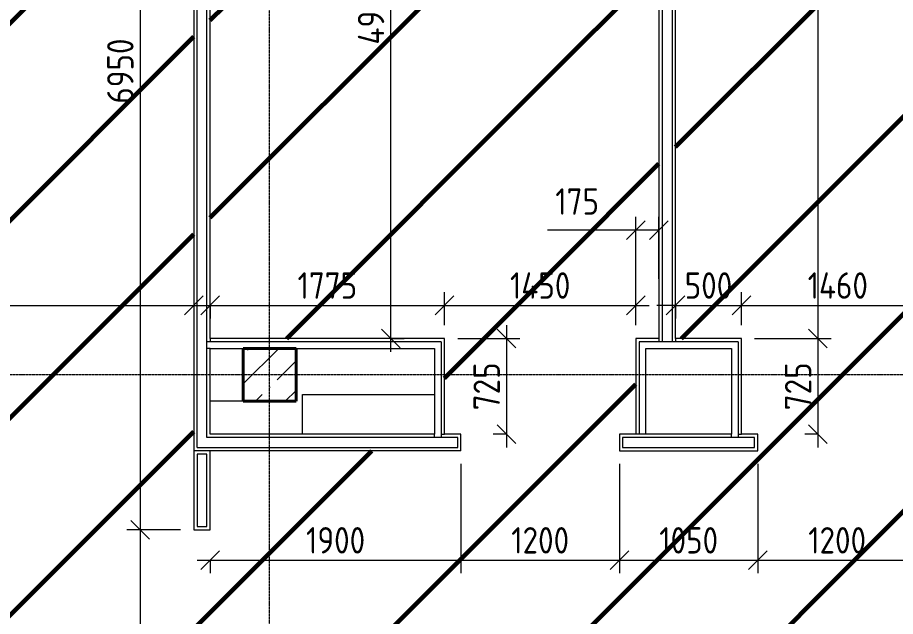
# Model space of a CAD drawing. Header units: millimetres. Extents: x -56773 to 323062, y -262288 to 76460.
# Drawn here: x -5100 to 1551, y -96374 to -91839 of the extents above; entities that cross this region are included whole.
import ezdxf

# ---------------------------------------------------------------- set-up
doc = ezdxf.new("R2010")
doc.units = ezdxf.units.MM
doc.linetypes.add('ADSK_Линия сетки', pattern=[25, 20, -2.5, 0, -2.5])
for name, color, linetype, lineweight in [('1.1)Стяжка керамзит  2 этаж', 5, 'Continuous', 60), ('Несущие колонны', 7, 'Continuous', 18), ('Оси', 7, 'Continuous', 9), ('Перекрытие', 7, 'Continuous', 18), ('Размеры', 7, 'Continuous', 9), ('Стены внутренние', 7, 'Continuous', 18), ('Стены штриховка', 7, 'Continuous', 9)]:
    doc.layers.add(name, color=color, linetype=linetype, lineweight=lineweight)
doc.styles.add('GOST Common_3', font='', dxfattribs={"width": 0.9, "height": 200})
doc.styles.get('GOST Common_3').set_extended_font_data('GOST Common')
doc.dimstyles.new('ADSK_Основной_2_0', dxfattribs={"dimscale": 304.8, "dimtxt": 201.142999, "dimasz": 0.463911, "dimexe": 0.328084, "dimexo": 0.328084, "dimgap": 0.164042, "dimtad": 1, "dimdec": 3, "dimrnd": 0.001, "dimdsep": 46, "dimtxsty": 'GOST Common_3', "dimblk1": 'OBLIQUE', "dimblk2": 'OBLIQUE', "dimsah": 1, "dimcen": 0.09, "dimdle": 0.328084, "dimazin": 2, "dimtfac": 1, "dimtdec": 4, "dimtix": 1, "dimtmove": 0, "dimatfit": 3, "dimfxl": 1, "dimtvp": 1, "dimtolj": 1, "dimtzin": 0, "dimlwd": 20, "dimlwe": 20, "dimarcsym": 2})
doc.dimstyles.new('ADSK_Основной_2_0_2', dxfattribs={"dimscale": 304.8, "dimtxt": 201.142999, "dimasz": 0.463911, "dimexe": 0.328084, "dimexo": 0.328084, "dimgap": 0.164042, "dimtad": 1, "dimdec": 3, "dimrnd": 0.001, "dimdsep": 46, "dimtxsty": 'GOST Common_3', "dimblk1": 'OBLIQUE', "dimblk2": 'OBLIQUE', "dimsah": 1, "dimcen": 0.09, "dimdle": 0.328084, "dimazin": 2, "dimtfac": 1, "dimtdec": 4, "dimtix": 1, "dimtmove": 0, "dimatfit": 3, "dimfxl": 1, "dimtvp": 1, "dimtolj": 1, "dimtzin": 0, "dimlwd": 20, "dimlwe": 20, "dimarcsym": 2})

# ---------------------------------------------------------------- blocks, each defined once
blk = doc.blocks.new('ADSK_КолоннаЖБ_Прямоугольная - 400x400 мм-1807143-Кладочный план 2-го этаж')
at = {"layer": 'Несущие колонны', "lineweight": 40}
for p, q in [((-200, 200), (200, 200)), ((-200, -200), (-200, 200)), ((200, 200), (200, -200)), ((200, -200), (-200, -200))]:
    blk.add_line(p, q, dxfattribs=at)
blk = doc.blocks.new('_Oblique')
at = {"color": 0, "linetype": 'ByBlock', "lineweight": -2}
blk.add_line((-0.5, -0.5), (0.5, 0.5), dxfattribs=at)
blk = doc.blocks.new('*D4820')
at = {"layer": 'Defpoints', "color": 0, "transparency": 16777216}
for p in [(-4071.5, -88769.1), (-4171.5, -95719.1), (-3765.6, -95719.1)]:
    blk.add_point(p, dxfattribs=at)
at = {"layer": 'Размеры', "color": 0, "lineweight": 20, "transparency": 16777216}
for p, q in [((-4171.5, -88669.1), (-4171.5, -95819.1)), ((-4171.5, -88769.1), (-4271.5, -88769.1)), ((-3865.6, -95719.1), (-4271.5, -95719.1))]:
    blk.add_line(p, q, dxfattribs=at)
at = {"layer": 'Размеры', "color": 0, "lineweight": 20, "transparency": 16777216, "xscale": 141.4, "yscale": 141.4, "zscale": 141.4}
for p, rotation in [((-4171.5, -88769.1), 90), ((-4171.5, -95719.1), 270)]:
    blk.add_blockref('_Oblique', p, dxfattribs=dict(at, rotation=rotation))
at = {"layer": 'Размеры', "color": 0, "lineweight": 9, "transparency": 16777216, "insert": (-4321.5, -92244.1), "char_height": 200, "width": 605.475, "attachment_point": 5, "rotation": 90, "style": 'GOST Common_3'}
blk.add_mtext('\\A1;6950', dxfattribs=at)
blk = doc.blocks.new('*D4821')
at = {"layer": 'Defpoints', "color": 0, "transparency": 16777216}
for p in [(-3765.6, -95719.1), (-4171.5, -97769.1), (-3765.6, -97769.1)]:
    blk.add_point(p, dxfattribs=at)
at = {"layer": 'Размеры', "color": 0, "lineweight": 20, "transparency": 16777216}
for p, q in [((-4171.5, -95619.1), (-4171.5, -97869.1)), ((-3865.6, -95719.1), (-4271.5, -95719.1)), ((-3865.6, -97769.1), (-4271.5, -97769.1))]:
    blk.add_line(p, q, dxfattribs=at)
at = {"layer": 'Размеры', "color": 0, "lineweight": 20, "transparency": 16777216, "xscale": 141.4, "yscale": 141.4, "zscale": 141.4}
for p, rotation in [((-4171.5, -95719.1), 90), ((-4171.5, -97769.1), 270)]:
    blk.add_blockref('_Oblique', p, dxfattribs=dict(at, rotation=rotation))
at = {"layer": 'Размеры', "color": 0, "lineweight": 9, "transparency": 16777216, "insert": (-4321.5, -96744.1), "char_height": 200, "width": 605.475, "attachment_point": 5, "rotation": 90, "style": 'GOST Common_3'}
blk.add_mtext('\\A1;2050', dxfattribs=at)
blk = doc.blocks.new('*D4704')
at = {"layer": 'Defpoints', "color": 0, "transparency": 16777216}
for p in [(-3765.6, -93918.1), (-3765.6, -94018.1), (-8665.6, -94269.1)]:
    blk.add_point(p, dxfattribs=at)
at = {"layer": 'Размеры', "color": 0, "lineweight": 20, "transparency": 16777216}
for p, q in [((-8665.6, -94169.1), (-8665.6, -93918.1)), ((-8765.6, -94018.1), (-3665.6, -94018.1)), ((-3765.6, -94018.1), (-3765.6, -94118.1))]:
    blk.add_line(p, q, dxfattribs=at)
at = {"layer": 'Размеры', "color": 0, "lineweight": 20, "transparency": 16777216, "xscale": 141.4, "yscale": 141.4, "zscale": 141.4, "rotation": 180}
blk.add_blockref('_Oblique', (-8665.6, -94018.1), dxfattribs=at)
at = {"layer": 'Размеры', "color": 0, "lineweight": 20, "transparency": 16777216, "xscale": 141.4, "yscale": 141.4, "zscale": 141.4}
blk.add_blockref('_Oblique', (-3765.6, -94018.1), dxfattribs=at)
at = {"layer": 'Размеры', "color": 0, "lineweight": 9, "transparency": 16777216, "insert": (-6215.6, -93868.1), "char_height": 200, "width": 625.93, "attachment_point": 5, "style": 'GOST Common_3'}
blk.add_mtext('\\A1;4900', dxfattribs=at)
blk = doc.blocks.new('*D4713')
at = {"layer": 'Defpoints', "color": 0, "transparency": 16777216}
for p in [(-2915.6, -89319.1), (-2272.1, -89319.1), (-2372.1, -94269.1)]:
    blk.add_point(p, dxfattribs=at)
at = {"layer": 'Размеры', "color": 0, "lineweight": 20, "transparency": 16777216}
for p, q in [((-2272.1, -94369.1), (-2272.1, -89219.1)), ((-2815.6, -89319.1), (-2172.1, -89319.1)), ((-2272.1, -94269.1), (-2172.1, -94269.1))]:
    blk.add_line(p, q, dxfattribs=at)
at = {"layer": 'Размеры', "color": 0, "lineweight": 20, "transparency": 16777216, "xscale": 141.4, "yscale": 141.4, "zscale": 141.4}
for p, rotation in [((-2272.1, -89319.1), 90), ((-2272.1, -94269.1), 270)]:
    blk.add_blockref('_Oblique', p, dxfattribs=dict(at, rotation=rotation))
at = {"layer": 'Размеры', "color": 0, "lineweight": 9, "transparency": 16777216, "insert": (-2422.1, -91794.1), "char_height": 200, "width": 625.93, "attachment_point": 5, "rotation": 90, "style": 'GOST Common_3'}
blk.add_mtext('\\A1;4950', dxfattribs=at)
blk = doc.blocks.new('*D4760')
at = {"layer": 'Defpoints', "color": 0, "transparency": 16777216}
for p in [(-3640.6, -93918.1), (-1865.6, -94018.1), (-1865.6, -94269.1)]:
    blk.add_point(p, dxfattribs=at)
at = {"layer": 'Размеры', "color": 0, "lineweight": 20, "transparency": 16777216}
for p, q in [((-1865.6, -94169.1), (-1865.6, -93918.1)), ((-3740.6, -94018.1), (-1765.6, -94018.1)), ((-3640.6, -94018.1), (-3640.6, -94118.1))]:
    blk.add_line(p, q, dxfattribs=at)
at = {"layer": 'Размеры', "color": 0, "lineweight": 20, "transparency": 16777216, "xscale": 141.4, "yscale": 141.4, "zscale": 141.4, "rotation": 180}
blk.add_blockref('_Oblique', (-3640.6, -94018.1), dxfattribs=at)
at = {"layer": 'Размеры', "color": 0, "lineweight": 20, "transparency": 16777216, "xscale": 141.4, "yscale": 141.4, "zscale": 141.4}
blk.add_blockref('_Oblique', (-1865.6, -94018.1), dxfattribs=at)
at = {"layer": 'Размеры', "color": 0, "lineweight": 9, "transparency": 16777216, "insert": (-2753.1, -93868.1), "char_height": 200, "width": 560.473, "attachment_point": 5, "style": 'GOST Common_3'}
blk.add_mtext('\\A1;1775', dxfattribs=at)
blk = doc.blocks.new('*D4761')
at = {"layer": 'Defpoints', "color": 0, "transparency": 16777216}
for p in [(-415.6, -94018.1), (-1865.6, -94269.1), (-415.6, -94269.1)]:
    blk.add_point(p, dxfattribs=at)
at = {"layer": 'Размеры', "color": 0, "lineweight": 20, "transparency": 16777216}
for p, q in [((-1865.6, -94169.1), (-1865.6, -93918.1)), ((-415.6, -94169.1), (-415.6, -93918.1)), ((-1965.6, -94018.1), (-315.6, -94018.1))]:
    blk.add_line(p, q, dxfattribs=at)
at = {"layer": 'Размеры', "color": 0, "lineweight": 20, "transparency": 16777216, "xscale": 141.4, "yscale": 141.4, "zscale": 141.4, "rotation": 180}
blk.add_blockref('_Oblique', (-1865.6, -94018.1), dxfattribs=at)
at = {"layer": 'Размеры', "color": 0, "lineweight": 20, "transparency": 16777216, "xscale": 141.4, "yscale": 141.4, "zscale": 141.4}
blk.add_blockref('_Oblique', (-415.6, -94018.1), dxfattribs=at)
at = {"layer": 'Размеры', "color": 0, "lineweight": 9, "transparency": 16777216, "insert": (-1140.6, -93868.1), "char_height": 200, "width": 580.928, "attachment_point": 5, "style": 'GOST Common_3'}
blk.add_mtext('\\A1;1450', dxfattribs=at)
blk = doc.blocks.new('*D4762')
at = {"layer": 'Defpoints', "color": 0, "transparency": 16777216}
for p in [(-240.6, -93448.4), (-240.6, -93918.1), (-415.6, -94269.1)]:
    blk.add_point(p, dxfattribs=at)
at = {"layer": 'Размеры', "color": 0, "lineweight": 20, "transparency": 16777216}
for p, q in [((-415.6, -94169.1), (-415.6, -93348.4)), ((-240.6, -93818.1), (-240.6, -93348.4)), ((-415.6, -93448.4), (-1085.6, -93448.4)), ((-240.6, -93448.4), (-515.6, -93448.4))]:
    blk.add_line(p, q, dxfattribs=at)
at = {"layer": 'Размеры', "color": 0, "lineweight": 20, "transparency": 16777216, "xscale": 141.4, "yscale": 141.4, "zscale": 141.4, "rotation": 180}
blk.add_blockref('_Oblique', (-415.6, -93448.4), dxfattribs=at)
at = {"layer": 'Размеры', "color": 0, "lineweight": 20, "transparency": 16777216, "xscale": 141.4, "yscale": 141.4, "zscale": 141.4}
blk.add_blockref('_Oblique', (-240.6, -93448.4), dxfattribs=at)
at = {"layer": 'Размеры', "color": 0, "lineweight": 9, "transparency": 16777216, "insert": (-1025.9, -93131.7), "char_height": 200, "width": 409.104, "attachment_point": 1, "line_spacing_factor": 1.022761, "style": 'GOST Common_3'}
blk.add_mtext('\\A1;175', dxfattribs=at)
blk = doc.blocks.new('*D4763')
at = {"layer": 'Defpoints', "color": 0, "transparency": 16777216}
for p in [(-1865.6, -94269.1), (-1395.8, -94994.1), (-1295.8, -94994.1)]:
    blk.add_point(p, dxfattribs=at)
at = {"layer": 'Размеры', "color": 0, "lineweight": 20, "transparency": 16777216}
for p, q in [((-1395.8, -94169.1), (-1395.8, -95094.1)), ((-1765.6, -94269.1), (-1295.8, -94269.1)), ((-1395.8, -94994.1), (-1495.8, -94994.1))]:
    blk.add_line(p, q, dxfattribs=at)
at = {"layer": 'Размеры', "color": 0, "lineweight": 20, "transparency": 16777216, "xscale": 141.4, "yscale": 141.4, "zscale": 141.4}
for p, rotation in [((-1395.8, -94269.1), 90), ((-1395.8, -94994.1), 270)]:
    blk.add_blockref('_Oblique', p, dxfattribs=dict(at, rotation=rotation))
at = {"layer": 'Размеры', "color": 0, "lineweight": 9, "transparency": 16777216, "insert": (-1545.8, -94631.6), "char_height": 200, "width": 454.106, "attachment_point": 5, "rotation": 90, "style": 'GOST Common_3'}
blk.add_mtext('\\A1;725', dxfattribs=at)
blk = doc.blocks.new('*D4764')
at = {"layer": 'Defpoints', "color": 0, "transparency": 16777216}
for p in [(1063.7, -88594.1), (384.4, -94269.1), (963.7, -94269.1)]:
    blk.add_point(p, dxfattribs=at)
at = {"layer": 'Размеры', "color": 0, "lineweight": 20, "transparency": 16777216}
for p, q in [((963.7, -88494.1), (963.7, -94369.1)), ((963.7, -88594.1), (863.7, -88594.1)), ((484.4, -94269.1), (1063.7, -94269.1))]:
    blk.add_line(p, q, dxfattribs=at)
at = {"layer": 'Размеры', "color": 0, "lineweight": 20, "transparency": 16777216, "xscale": 141.4, "yscale": 141.4, "zscale": 141.4}
for p, rotation in [((963.7, -88594.1), 90), ((963.7, -94269.1), 270)]:
    blk.add_blockref('_Oblique', p, dxfattribs=dict(at, rotation=rotation))
at = {"layer": 'Размеры', "color": 0, "lineweight": 9, "transparency": 16777216, "insert": (813.7, -91431.6), "char_height": 200, "width": 605.475, "attachment_point": 5, "rotation": 90, "style": 'GOST Common_3'}
blk.add_mtext('\\A1;5675', dxfattribs=at)
blk = doc.blocks.new('*D4765')
at = {"layer": 'Defpoints', "color": 0, "transparency": 16777216}
for p in [(384.4, -94269.1), (963.7, -94994.1), (1063.7, -94994.1)]:
    blk.add_point(p, dxfattribs=at)
at = {"layer": 'Размеры', "color": 0, "lineweight": 20, "transparency": 16777216}
for p, q in [((963.7, -94169.1), (963.7, -95094.1)), ((484.4, -94269.1), (1063.7, -94269.1)), ((963.7, -94994.1), (863.7, -94994.1))]:
    blk.add_line(p, q, dxfattribs=at)
at = {"layer": 'Размеры', "color": 0, "lineweight": 20, "transparency": 16777216, "xscale": 141.4, "yscale": 141.4, "zscale": 141.4}
for p, rotation in [((963.7, -94269.1), 90), ((963.7, -94994.1), 270)]:
    blk.add_blockref('_Oblique', p, dxfattribs=dict(at, rotation=rotation))
at = {"layer": 'Размеры', "color": 0, "lineweight": 9, "transparency": 16777216, "insert": (813.7, -94631.6), "char_height": 200, "width": 454.106, "attachment_point": 5, "rotation": 90, "style": 'GOST Common_3'}
blk.add_mtext('\\A1;725', dxfattribs=at)
blk = doc.blocks.new('*D4766')
at = {"layer": 'Defpoints', "color": 0, "transparency": 16777216}
for p in [(-115.6, -93918.1), (384.4, -94018.1), (384.4, -94269.1)]:
    blk.add_point(p, dxfattribs=at)
at = {"layer": 'Размеры', "color": 0, "lineweight": 20, "transparency": 16777216}
for p, q in [((384.4, -94169.1), (384.4, -93918.1)), ((-115.6, -94018.1), (-257, -94018.1)), ((-115.6, -94018.1), (-115.6, -94118.1)), ((-115.6, -94018.1), (384.4, -94018.1)), ((384.4, -94018.1), (525.8, -94018.1))]:
    blk.add_line(p, q, dxfattribs=at)
at = {"layer": 'Размеры', "color": 0, "lineweight": 20, "transparency": 16777216, "xscale": 141.4, "yscale": 141.4, "zscale": 141.4}
blk.add_blockref('_Oblique', (-115.6, -94018.1), dxfattribs=at)
at = {"layer": 'Размеры', "color": 0, "lineweight": 20, "transparency": 16777216, "xscale": 141.4, "yscale": 141.4, "zscale": 141.4, "rotation": 180}
blk.add_blockref('_Oblique', (384.4, -94018.1), dxfattribs=at)
at = {"layer": 'Размеры', "color": 0, "lineweight": 9, "transparency": 16777216, "insert": (134.4, -93868.1), "char_height": 200, "width": 454.106, "attachment_point": 5, "style": 'GOST Common_3'}
blk.add_mtext('\\A1;500', dxfattribs=at)
blk = doc.blocks.new('*D4767')
at = {"layer": 'Defpoints', "color": 0, "transparency": 16777216}
for p in [(1844.4, -94018.1), (384.4, -94269.1), (1844.4, -94269.1)]:
    blk.add_point(p, dxfattribs=at)
at = {"layer": 'Размеры', "color": 0, "lineweight": 20, "transparency": 16777216}
for p, q in [((384.4, -94169.1), (384.4, -93918.1)), ((1844.4, -94169.1), (1844.4, -93918.1)), ((284.4, -94018.1), (1944.4, -94018.1))]:
    blk.add_line(p, q, dxfattribs=at)
at = {"layer": 'Размеры', "color": 0, "lineweight": 20, "transparency": 16777216, "xscale": 141.4, "yscale": 141.4, "zscale": 141.4, "rotation": 180}
blk.add_blockref('_Oblique', (384.4, -94018.1), dxfattribs=at)
at = {"layer": 'Размеры', "color": 0, "lineweight": 20, "transparency": 16777216, "xscale": 141.4, "yscale": 141.4, "zscale": 141.4}
blk.add_blockref('_Oblique', (1844.4, -94018.1), dxfattribs=at)
at = {"layer": 'Размеры', "color": 0, "lineweight": 9, "transparency": 16777216, "insert": (1114.4, -93868.1), "char_height": 200, "width": 580.928, "attachment_point": 5, "style": 'GOST Common_3'}
blk.add_mtext('\\A1;1460', dxfattribs=at)
blk = doc.blocks.new('*D4775')
at = {"layer": 'Defpoints', "color": 0, "transparency": 16777216}
for p in [(-1740.6, -95119.1), (-3640.6, -95847.8), (-1740.6, -95947.8)]:
    blk.add_point(p, dxfattribs=at)
at = {"layer": 'Размеры', "color": 0, "lineweight": 20, "transparency": 16777216}
for p, q in [((-1740.6, -95219.1), (-1740.6, -96047.8)), ((-3740.6, -95947.8), (-1640.6, -95947.8)), ((-3640.6, -95947.8), (-3640.6, -96047.8))]:
    blk.add_line(p, q, dxfattribs=at)
at = {"layer": 'Размеры', "color": 0, "lineweight": 20, "transparency": 16777216, "xscale": 141.4, "yscale": 141.4, "zscale": 141.4, "rotation": 180}
blk.add_blockref('_Oblique', (-3640.6, -95947.8), dxfattribs=at)
at = {"layer": 'Размеры', "color": 0, "lineweight": 20, "transparency": 16777216, "xscale": 141.4, "yscale": 141.4, "zscale": 141.4}
blk.add_blockref('_Oblique', (-1740.6, -95947.8), dxfattribs=at)
at = {"layer": 'Размеры', "color": 0, "lineweight": 9, "transparency": 16777216, "insert": (-2690.6, -95797.8), "char_height": 200, "width": 560.473, "attachment_point": 5, "style": 'GOST Common_3'}
blk.add_mtext('\\A1;1900', dxfattribs=at)
blk = doc.blocks.new('*D4776')
at = {"layer": 'Defpoints', "color": 0, "transparency": 16777216}
for p in [(-1740.6, -95119.1), (-540.6, -95119.1), (-540.6, -95947.8)]:
    blk.add_point(p, dxfattribs=at)
at = {"layer": 'Размеры', "color": 0, "lineweight": 20, "transparency": 16777216}
for p, q in [((-1740.6, -95219.1), (-1740.6, -96047.8)), ((-540.6, -95219.1), (-540.6, -96047.8)), ((-1840.6, -95947.8), (-440.6, -95947.8))]:
    blk.add_line(p, q, dxfattribs=at)
at = {"layer": 'Размеры', "color": 0, "lineweight": 20, "transparency": 16777216, "xscale": 141.4, "yscale": 141.4, "zscale": 141.4, "rotation": 180}
blk.add_blockref('_Oblique', (-1740.6, -95947.8), dxfattribs=at)
at = {"layer": 'Размеры', "color": 0, "lineweight": 20, "transparency": 16777216, "xscale": 141.4, "yscale": 141.4, "zscale": 141.4}
blk.add_blockref('_Oblique', (-540.6, -95947.8), dxfattribs=at)
at = {"layer": 'Размеры', "color": 0, "lineweight": 9, "transparency": 16777216, "insert": (-1140.6, -95797.8), "char_height": 200, "width": 560.473, "attachment_point": 5, "style": 'GOST Common_3'}
blk.add_mtext('\\A1;1200', dxfattribs=at)
blk = doc.blocks.new('*D4777')
at = {"layer": 'Defpoints', "color": 0, "transparency": 16777216}
for p in [(-540.6, -95119.1), (509.4, -95119.1), (509.4, -95947.8)]:
    blk.add_point(p, dxfattribs=at)
at = {"layer": 'Размеры', "color": 0, "lineweight": 20, "transparency": 16777216}
for p, q in [((-540.6, -95219.1), (-540.6, -96047.8)), ((509.4, -95219.1), (509.4, -96047.8)), ((-640.6, -95947.8), (609.4, -95947.8))]:
    blk.add_line(p, q, dxfattribs=at)
at = {"layer": 'Размеры', "color": 0, "lineweight": 20, "transparency": 16777216, "xscale": 141.4, "yscale": 141.4, "zscale": 141.4, "rotation": 180}
blk.add_blockref('_Oblique', (-540.6, -95947.8), dxfattribs=at)
at = {"layer": 'Размеры', "color": 0, "lineweight": 20, "transparency": 16777216, "xscale": 141.4, "yscale": 141.4, "zscale": 141.4}
blk.add_blockref('_Oblique', (509.4, -95947.8), dxfattribs=at)
at = {"layer": 'Размеры', "color": 0, "lineweight": 9, "transparency": 16777216, "insert": (-15.6, -95797.8), "char_height": 200, "width": 560.473, "attachment_point": 5, "style": 'GOST Common_3'}
blk.add_mtext('\\A1;1050', dxfattribs=at)
blk = doc.blocks.new('*D4778')
at = {"layer": 'Defpoints', "color": 0, "transparency": 16777216}
for p in [(509.4, -95119.1), (1709.4, -95119.1), (1709.4, -95947.8)]:
    blk.add_point(p, dxfattribs=at)
at = {"layer": 'Размеры', "color": 0, "lineweight": 20, "transparency": 16777216}
for p, q in [((509.4, -95219.1), (509.4, -96047.8)), ((1709.4, -95219.1), (1709.4, -96047.8)), ((409.4, -95947.8), (1809.4, -95947.8))]:
    blk.add_line(p, q, dxfattribs=at)
at = {"layer": 'Размеры', "color": 0, "lineweight": 20, "transparency": 16777216, "xscale": 141.4, "yscale": 141.4, "zscale": 141.4, "rotation": 180}
blk.add_blockref('_Oblique', (509.4, -95947.8), dxfattribs=at)
at = {"layer": 'Размеры', "color": 0, "lineweight": 20, "transparency": 16777216, "xscale": 141.4, "yscale": 141.4, "zscale": 141.4}
blk.add_blockref('_Oblique', (1709.4, -95947.8), dxfattribs=at)
at = {"layer": 'Размеры', "color": 0, "lineweight": 9, "transparency": 16777216, "insert": (1109.4, -95797.8), "char_height": 200, "width": 560.473, "attachment_point": 5, "style": 'GOST Common_3'}
blk.add_mtext('\\A1;1200', dxfattribs=at)

msp = doc.modelspace()

# ---------------------------------------------------------------- hatches: boundary and pattern name
at = {"layer": '1.1)Стяжка керамзит  2 этаж', "transparency": 33554687}
h = msp.add_hatch(dxfattribs=at)
h.set_pattern_fill('ANSI31', color=5, scale=333)
h.paths.add_polyline_path([(-3765.6385, -88769.0666), (-4840.6385, -88769.0666), (-4840.6385, -88644.0666), (-4440.6385, -88644.0666), (-4440.6385, -88319.0666), (-3240.6385, -88319.0666), (-3240.6385, -86322.0979), (-6290.6385, -86322.0979), (-6290.6385, -88644.0666), (-6040.6385, -88644.0666), (-6040.6385, -88769.0666), (-9494.6682, -88769.0666), (-9494.6682, -96144.5668), (-1015.0246, -96144.5668), (-1015.0246, -88594.0666), (-2040.6385, -88594.0666), (-2915.6385, -88594.0666), (-2915.6385, -89319.0666), (-3640.6385, -89319.0666), (-3640.6385, -94269.0666), (-1865.6385, -94269.0666), (-1865.6385, -94994.0666), (-1740.6385, -94994.0666), (-1740.6385, -95119.0666), (-3640.6385, -95119.0666), (-3640.6385, -95719.0666), (-3765.6385, -95719.0666)])
h.paths.add_polyline_path([(-8665.6385, -94269.0666), (-8665.6385, -94819.0666), (-9465.6385, -94819.0666), (-9465.6385, -94269.0666)], flags=16)
h.paths.add_polyline_path([(-8690.6385, -94294.0666), (-8690.6385, -94794.0666), (-9440.6385, -94794.0666), (-9440.6385, -94294.0666)], flags=0)
h.paths.add_polyline_path([(-8740.6385, -94344.0666), (-8740.6385, -94744.0666), (-9390.6385, -94744.0666), (-9390.6385, -94344.0666)], flags=0)
h.paths.add_polyline_path([(-8990.6385, -94344.0666), (-8990.6385, -94744.0666), (-9390.6385, -94744.0666), (-9390.6385, -94344.0666)], flags=0)
h = msp.add_hatch(dxfattribs=at)
h.set_pattern_fill('ANSI31', color=5, scale=333)
h.paths.add_polyline_path([(7464.619, -88594.0666), (6359.3615, -88594.0666), (6059.3615, -88594.0666), (6059.3615, -94269.0666), (6384.3615, -94269.0666), (6384.3615, -94994.0666), (6509.3615, -94994.0666), (6509.3615, -95119.0666), (5359.3615, -95119.0666), (5359.3615, -94994.0666), (5484.3615, -94994.0666), (5484.3615, -94269.0666), (5934.3615, -94269.0666), (5934.3615, -88594.0666), (5209.3615, -88594.0666), (3559.3615, -88594.0666), (3009.3615, -88594.0666), (3009.3615, -88744.0666), (3009.3615, -94269.0666), (4034.3615, -94269.0666), (4034.3615, -94994.0666), (4159.3615, -94994.0666), (4159.3615, -95119.0666), (1709.3615, -95119.0666), (1709.3615, -94994.0666), (1844.3615, -94994.0666), (1844.3615, -94269.0666), (2884.3615, -94269.0666), (2884.3615, -88744.0666), (2609.3615, -88744.0666), (2609.3615, -88594.0666), (2009.3615, -88594.0666), (359.3615, -88594.0666), (-115.6385, -88594.0666), (-115.6385, -94269.0666), (384.3615, -94269.0666), (384.3615, -94994.0666), (509.3615, -94994.0666), (509.3615, -95119.0666), (-540.6385, -95119.0666), (-540.6385, -94994.0666), (-415.6385, -94994.0666), (-415.6385, -94269.0666), (-240.6385, -94269.0666), (-240.6385, -88594.0666), (-790.6385, -88594.0666), (-1015.0246, -88594.0666), (-1015.0246, -96144.5668), (7464.619, -96144.5668)])
h = msp.add_hatch(dxfattribs=at)
h.set_pattern_fill('ANSI31', color=5, scale=333)
h.paths.add_polyline_path([(-1015.0246, -96144.5668), (-9494.6682, -96144.5668), (-9494.6682, -98369.0666), (-8940.6385, -98369.0666), (-7140.6385, -98369.0666), (-3765.6385, -98369.0666), (-3765.6385, -97769.0666), (-3640.6385, -97769.0666), (-3640.6385, -98369.0666), (-1965.6385, -98369.0666), (-1965.6385, -98494.0666), (-2090.6385, -98494.0666), (-2090.6385, -99394.0666), (-3290.6385, -99394.0666), (-3290.6385, -100844.0666), (-3415.6385, -100844.0666), (-3415.6385, -99219.0666), (-6515.6385, -99219.0666), (-6515.6385, -100044.0666), (-6640.6385, -100044.0666), (-6640.6385, -99219.0666), (-9494.6682, -99219.0666), (-9494.6682, -104894.0666), (-9390.6385, -104894.0666), (-9390.6385, -104744.0666), (-8990.6385, -104744.0666), (-8990.6385, -104894.0666), (-8390.6385, -104894.0666), (-6740.6385, -104894.0666), (-6640.6385, -104894.0666), (-6640.6385, -101244.0666), (-6515.6385, -101244.0666), (-6515.6385, -104894.0666), (-5590.6385, -104894.0666), (-3940.6385, -104894.0666), (-3415.6385, -104894.0666), (-3415.6385, -101844.0666), (-3290.6385, -101844.0666), (-3290.6385, -104744.0666), (-2990.6385, -104744.0666), (-2990.6385, -104894.0666), (-2390.6385, -104894.0666), (-1015.0246, -104894.0666)])
h = msp.add_hatch(dxfattribs=at)
h.set_pattern_fill('ANSI31', color=5, scale=333)
h.paths.add_polyline_path([(7464.619, -96144.5668), (-1015.0246, -96144.5668), (-1015.0246, -104894.0666), (-740.6385, -104894.0666), (-340.6385, -104894.0666), (-340.6385, -99219.0666), (-640.6385, -99219.0666), (-640.6385, -98494.0666), (-765.6385, -98494.0666), (-765.6385, -98369.0666), (3034.3615, -98369.0666), (3034.3615, -100044.0666), (2909.3615, -100044.0666), (2909.3615, -99219.0666), (-215.6385, -99219.0666), (-215.6385, -104894.0666), (409.3615, -104894.0666), (2059.3615, -104894.0666), (2609.3615, -104894.0666), (2609.3615, -104744.0666), (2909.3615, -104744.0666), (2909.3615, -101244.0666), (3034.3615, -101244.0666), (3034.3615, -104894.0666), (3609.3615, -104894.0666), (5259.3615, -104894.0666), (6409.3615, -104894.0666), (7464.619, -104894.0666)])
at = {"layer": 'Несущие колонны', "lineweight": 9}
h = msp.add_hatch(dxfattribs=at)
h.set_pattern_fill('FP_1', color=256, style=0, pattern_type=2)
h.set_pattern_definition([(45, (9.36, -97949.04), (-224.506, 224.506), []), (45, (233.87, -97949.04), (-224.506, 224.506), [396.875, -79.375, 3.353, -76.022])])
h.paths.add_polyline_path([(-3033.4074, -94744.0666), (-2990.6385, -94744.0666), (-2990.6385, -94344.0666), (-3390.6385, -94344.0666), (-3390.6385, -94744.0666)])

# ---------------------------------------------------------------- linework, layer by layer
for p, q in [((-2990.6385, -94344.0666), (-3390.6385, -94344.0666)), ((-3390.6385, -94344.0666), (-3390.6385, -94744.0666)), ((-2990.6385, -94744.0666), (-2990.6385, -94344.0666)), ((-3390.6385, -94744.0666), (-2990.6385, -94744.0666))]:
    msp.add_line(p, q, dxfattribs=at)
at = {"layer": 'Оси', "linetype": 'ADSK_Линия сетки', "lineweight": 5}
for p, q in [((-3190.6385, -108922.9178), (-3190.6385, -73448.1214)), ((62525.08, -94544.0666), (-25230.7352, -94544.0666))]:
    msp.add_line(p, q, dxfattribs=at)
at = {"layer": 'Перекрытие'}
for p, q in [((-2940.6385, -94694.0666), (-1940.6385, -94694.0666)), ((-2940.6385, -94994.0666), (-2940.6385, -94694.0666)), ((-3390.6385, -94744.0666), (-3640.6385, -94744.0666))]:
    msp.add_line(p, q, dxfattribs=at)
at = {"layer": 'Стены внутренние', "lineweight": 5}
for p, q in [((-240.6385, -88594.0666), (-240.6385, -94269.0666)), ((-115.6385, -94269.0666), (-115.6385, -88594.0666)), ((-3640.6385, -94269.0666), (-3640.6385, -88644.0666)), ((-3765.6385, -88769.0666), (-3765.6385, -95719.0666)), ((-1865.6385, -94269.0666), (-3640.6385, -94269.0666)), ((-1865.6385, -94994.0666), (-1865.6385, -94269.0666)), ((-240.6385, -94269.0666), (-415.6385, -94269.0666)), ((-415.6385, -94269.0666), (-415.6385, -94994.0666)), ((384.3615, -94269.0666), (-115.6385, -94269.0666)), ((384.3615, -94994.0666), (384.3615, -94269.0666)), ((-3640.6385, -94344.0666), (-1940.6385, -94344.0666)), ((-3640.6385, -94994.0666), (-3640.6385, -94344.0666)), ((-1940.6385, -94344.0666), (-1940.6385, -94994.0666)), ((-340.6385, -94344.0666), (309.3615, -94344.0666)), ((-340.6385, -94994.0666), (-340.6385, -94344.0666)), ((309.3615, -94344.0666), (309.3615, -94994.0666)), ((-1940.6385, -94994.0666), (-3640.6385, -94994.0666)), ((-1740.6385, -94994.0666), (-1865.6385, -94994.0666)), ((-1740.6385, -95119.0666), (-1740.6385, -94994.0666)), ((309.3615, -94994.0666), (-540.6385, -94994.0666)), ((-540.6385, -94994.0666), (-540.6385, -95119.0666)), ((509.3615, -94994.0666), (384.3615, -94994.0666)), ((509.3615, -95119.0666), (509.3615, -94994.0666)), ((-1740.6385, -95119.0666), (-3765.6385, -95119.0666)), ((-3640.6385, -95719.0666), (-3640.6385, -95119.0666)), ((-540.6385, -95119.0666), (509.3615, -95119.0666)), ((-3765.6385, -95719.0666), (-3640.6385, -95719.0666))]:
    msp.add_line(p, q, dxfattribs=at)
at = {"layer": 'Стены штриховка', "lineweight": 9}
for p, q in [((-215.6385, -88594.0666), (-215.6385, -94294.0666)), ((-140.6385, -88594.0666), (-140.6385, -94294.0666)), ((-3665.6385, -95019.0666), (-3665.6385, -88669.0666)), ((-3740.6385, -95094.0666), (-3740.6385, -88744.0666)), ((-1890.6385, -94294.0666), (-3665.6385, -94294.0666)), ((-3640.6385, -94269.0666), (-3640.6385, -94294.0666)), ((-1890.6385, -94294.0666), (-1890.6385, -95019.0666)), ((359.3615, -94294.0666), (-390.6385, -94294.0666)), ((-390.6385, -94294.0666), (-390.6385, -94994.0666)), ((-240.6385, -94269.0666), (-240.6385, -94294.0666)), ((-115.6385, -94269.0666), (-115.6385, -94294.0666)), ((359.3615, -94294.0666), (359.3615, -95019.0666)), ((-3640.6385, -94344.0666), (-3665.6385, -94344.0666)), ((-1765.6385, -95019.0666), (-3665.6385, -95019.0666)), ((-1940.6385, -95019.0666), (-1940.6385, -94994.0666)), ((-1890.6385, -94994.0666), (-1865.6385, -94994.0666)), ((-1765.6385, -95094.0666), (-1765.6385, -95019.0666)), ((484.3615, -95019.0666), (-515.6385, -95019.0666)), ((-515.6385, -95019.0666), (-515.6385, -95094.0666)), ((309.3615, -95019.0666), (309.3615, -94994.0666)), ((359.3615, -94994.0666), (384.3615, -94994.0666)), ((484.3615, -95094.0666), (484.3615, -95019.0666)), ((-3740.6385, -95094.0666), (-1765.6385, -95094.0666)), ((-515.6385, -95094.0666), (484.3615, -95094.0666)), ((-3665.6385, -95144.0666), (-3740.6385, -95144.0666)), ((-3740.6385, -95144.0666), (-3740.6385, -95694.0666)), ((-3665.6385, -95694.0666), (-3665.6385, -95144.0666)), ((-3740.6385, -95694.0666), (-3665.6385, -95694.0666))]:
    msp.add_line(p, q, dxfattribs=at)

# ---------------------------------------------------------------- block references
at = {"layer": 'Несущие колонны', "lineweight": 40, "rotation": 89.9999999999999}
msp.add_blockref('ADSK_КолоннаЖБ_Прямоугольная - 400x400 мм-1807143-Кладочный план 2-го этаж', (-3190.6385, -94544.0666), dxfattribs=at)

# ---------------------------------------------------------------- dimensions: what is measured, and where the dimension line sits
at = {"layer": 'Размеры', "lineweight": 9}
for base, p1, p2, override, picture, middle in [((963.73, -94269.0666), (1063.7148, -88594.0666), (384.3615, -94269.0666), {"dimpost": '<>', "dimfxl": 5715.517996}, '*D4764', (813.73, -91431.5666)), ((-4171.4822, -95719.0666), (-4071.4973, -88769.0666), (-3765.6385, -95719.0666), {"dimpost": '<>', "dimfxl": 6956.726933}, '*D4820', (-4321.4822, -92244.0666)), ((-2272.088, -89319.0666), (-2372.0729, -94269.0666), (-2915.6385, -89319.0666), {"dimpost": '<>', "dimfxl": 4979.755367}, '*D4713', (-2422.088, -91794.0666)), ((-1395.7653, -94994.0666), (-1865.6385, -94269.0666), (-1295.7804, -94994.0666), {"dimpost": '<>', "dimfxl": 922.151422}, '*D4763', (-1545.7653, -94631.5666)), ((963.73, -94994.0666), (384.3615, -94269.0666), (1063.7148, -94994.0666), {"dimpost": '<>', "dimfxl": 993.552195}, '*D4765', (813.73, -94631.5666)), ((-4171.4822, -97769.0666), (-3765.6385, -95719.0666), (-3765.6385, -97769.0666), {"dimpost": '<>', "dimfxl": 2050}, '*D4821', (-4321.4822, -96744.0666))]:
    dim = msp.add_linear_dim(base=base, p1=p1, p2=p2, angle=90, dimstyle='ADSK_Основной_2_0_2', override=override, dxfattribs=at)
    dim.commit()
    dim.dimension.update_dxf_attribs({"geometry": picture, "text_midpoint": middle})
dim = msp.add_linear_dim(base=(-240.6385, -93448.3946), p1=(-415.6385, -94269.0666), p2=(-240.6385, -93918.0792), dimstyle='ADSK_Основной_2_0', override={"dimpost": '<>', "dimfxl": 392.195309}, dxfattribs=at)
dim.commit()
dim.dimension.update_dxf_attribs({"geometry": '*D4762', "text_midpoint": (-821.3242, -93448.3946), "dimtype": 160})
for base, p1, p2, override, picture, middle in [((-3765.6385, -94018.0641), (-8665.6385, -94269.0666), (-3765.6385, -93918.0792), {"dimpost": '<>', "dimfxl": 4912.554545}, '*D4704', (-6215.6385, -93868.0641)), ((-1865.6385, -94018.0641), (-3640.6385, -93918.0792), (-1865.6385, -94269.0666), {"dimpost": '<>', "dimfxl": 1809.369271}, '*D4760', (-2753.1385, -93868.0641)), ((-415.6385, -94018.0641), (-1865.6385, -94269.0666), (-415.6385, -94269.0666), {"dimpost": '<>', "dimfxl": 1450}, '*D4761', (-1140.6385, -93868.0641)), ((384.3615, -94018.0641), (-115.6385, -93918.0792), (384.3615, -94269.0666), {"dimpost": '<>', "dimfxl": 610.894557}, '*D4766', (134.3615, -93868.0641)), ((1844.3615, -94018.0641), (384.3615, -94269.0666), (1844.3615, -94269.0666), {"dimpost": '<>', "dimfxl": 1460}, '*D4767', (1114.3615, -93868.0641)), ((-1740.6385, -95947.7511), (-3640.6385, -95847.7662), (-1740.6385, -95119.0666), {"dimpost": '<>', "dimfxl": 2034.945486}, '*D4775', (-2690.6385, -95797.7511)), ((-540.6385, -95947.7511), (-1740.6385, -95119.0666), (-540.6385, -95119.0666), {"dimpost": '<>', "dimfxl": 1200}, '*D4776', (-1140.6385, -95797.7511)), ((509.3615, -95947.7511), (-540.6385, -95119.0666), (509.3615, -95119.0666), {"dimpost": '<>', "dimfxl": 1050}, '*D4777', (-15.6385, -95797.7511)), ((1709.3615, -95947.7511), (509.3615, -95119.0666), (1709.3615, -95119.0666), {"dimpost": '<>', "dimfxl": 1200}, '*D4778', (1109.3615, -95797.7511))]:
    dim = msp.add_linear_dim(base=base, p1=p1, p2=p2, dimstyle='ADSK_Основной_2_0_2', override=override, dxfattribs=at)
    dim.commit()
    dim.dimension.update_dxf_attribs({"geometry": picture, "text_midpoint": middle})

doc.saveas('drawing.dxf')
